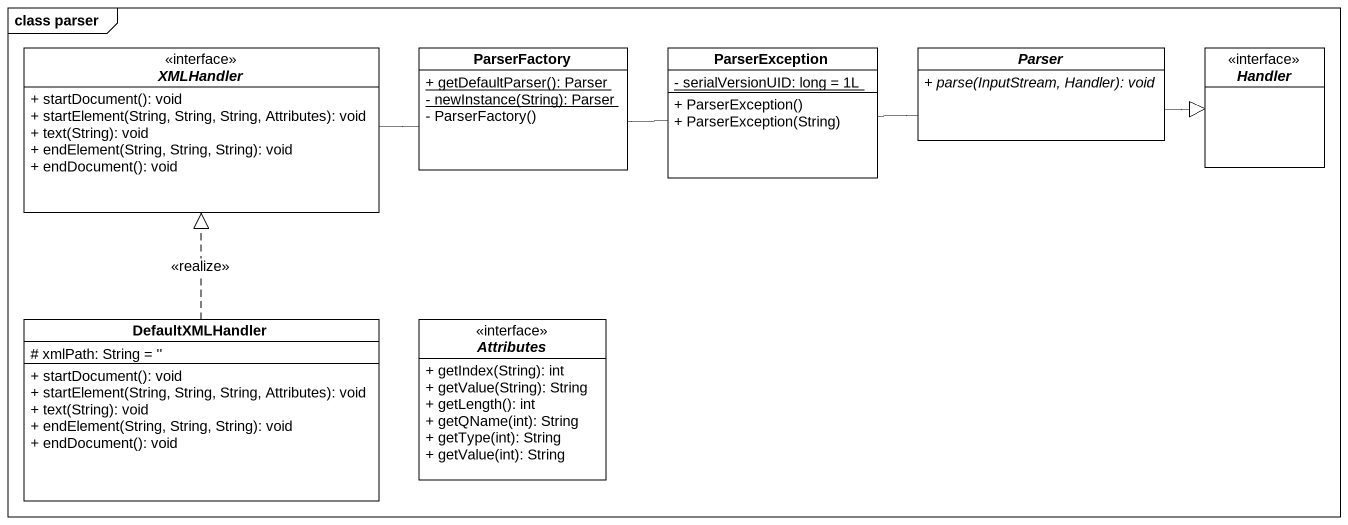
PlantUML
@startuml
mainframe class parser
hide circle
hide empty members
skinparam classAttributeIconSize 0
interface XMLHandler <<interface>> {
  + startDocument(): void
  + startElement(String, String, String, Attributes): void
  + text(String): void
  + endElement(String, String, String): void
  + endDocument(): void
}
class ParserFactory {
  {static} + getDefaultParser(): Parser
  {static} - newInstance(String): Parser
  - ParserFactory()
}
class ParserException {
  {static} - serialVersionUID: long = 1L
  + ParserException()
  + ParserException(String)
}
abstract class Parser {
  {abstract} + parse(InputStream, Handler): void
}
interface Handler <<interface>>
class DefaultXMLHandler {
  # xmlPath: String = ''
  + startDocument(): void
  + startElement(String, String, String, Attributes): void
  + text(String): void
  + endElement(String, String, String): void
  + endDocument(): void
}
interface Attributes <<interface>> {
  + getIndex(String): int
  + getValue(String): String
  + getLength(): int
  + getQName(int): String
  + getType(int): String
  + getValue(int): String
}
XMLHandler -right-|> Handler
DefaultXMLHandler .up.|> XMLHandler : <<realize>>
@enduml
